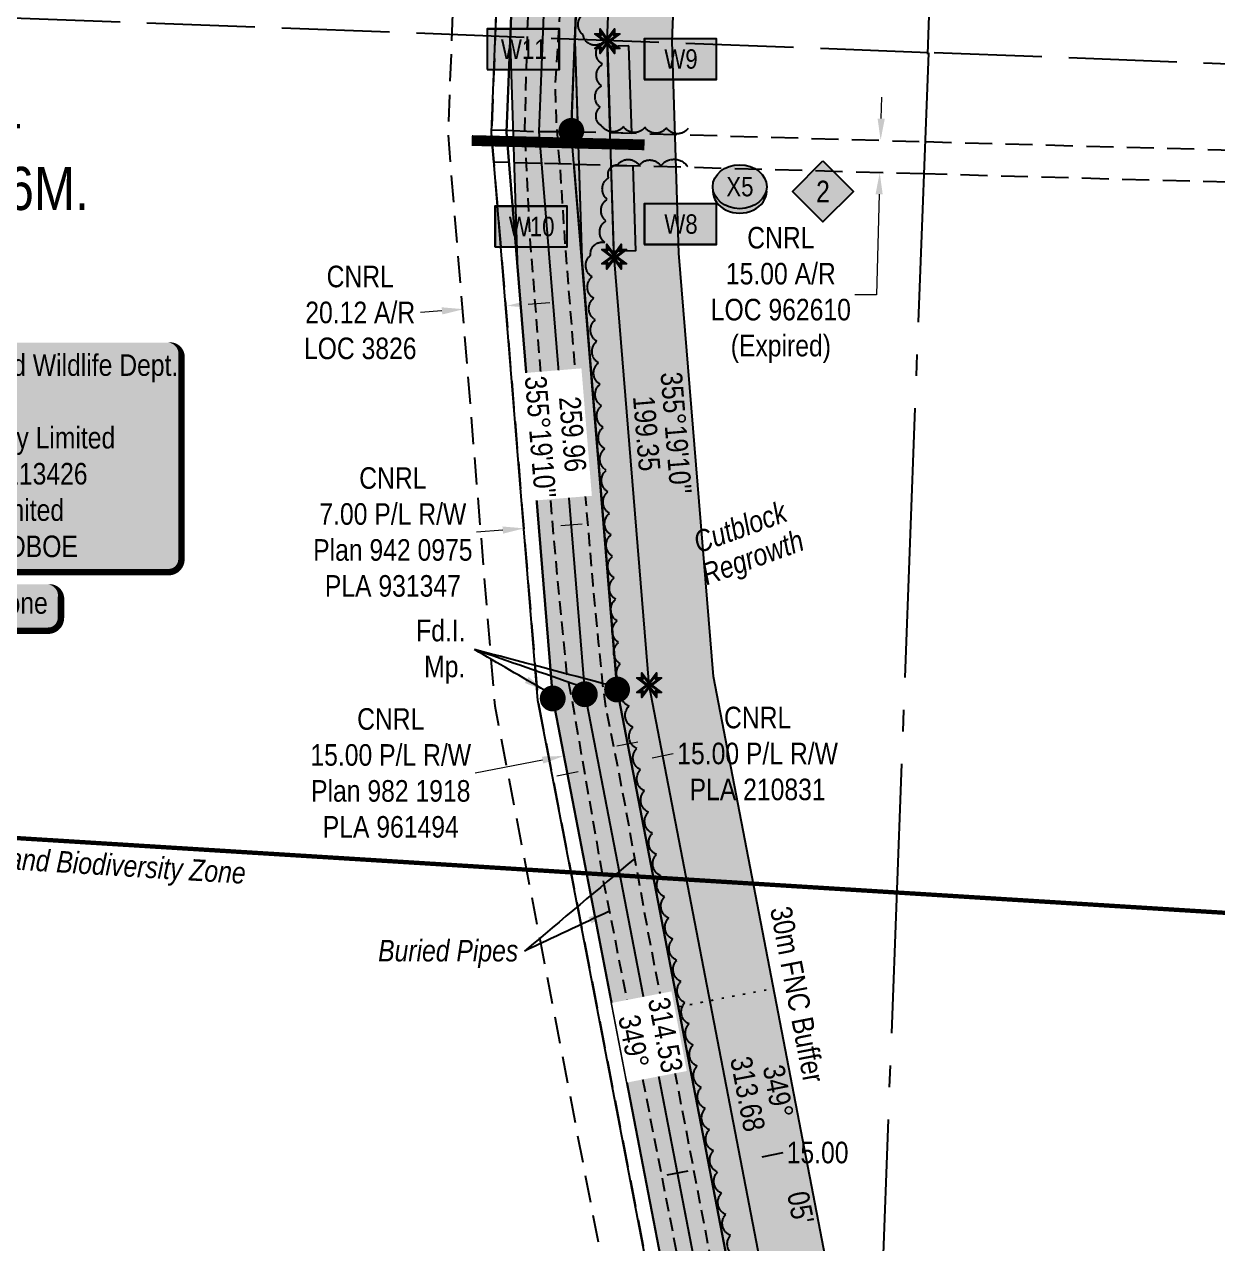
# Model space of a CAD drawing. Extents: x 334534 to 340950, y 6171582 to 6176056.
# Drawn here: x 335080 to 335633, y 6172967 to 6173532 of the extents above; entities that cross this region are included whole.
import ezdxf
from ezdxf.enums import TextEntityAlignment as Align

# ---------------------------------------------------------------- set-up
doc = ezdxf.new("R2010")
doc.units = 0
doc.header["$LTSCALE"] = 5
doc.header["$PDSIZE"] = 0.5
for name, pattern in [('0', [1, 1, 0]), ('DASHDOT2', [12.7, 6.35, -3.175, 0, -3.175]), ('foc-ACCESSROAD', [3.75, 2.5, -1.25]), ('foc-QUARTERLINE', [33, 25, -3, 2, -3]), ('foc-SEISMIC', [20.5, 15, -1, 0.5, -1, 0.5, -1, 0.5, -1]), ('foc-TOPO', [1, 0.2, -0.8]), ('foc-UNSURVEYED', [12.5, 10, -2.5]), ('UG_PIPE', [1.875, 1.25, -0.625])]:
    doc.linetypes.add(name, pattern=pattern)
doc.layers.get('Defpoints').update_dxf_attribs({"color": 9})
for name, color, linetype in [('AS-PIPE-UG', 44, 'UG_PIPE'), ('AS-PIPE-UG-T', 44, 'Continuous'), ('AS-ROADS', 254, 'Continuous'), ('AS-SEISMIC', 224, 'foc-SEISMIC'), ('AS-WILDLIFE', 131, 'DASHDOT2'), ('AS-WILDLIFE-BLOCK', 131, 'Continuous'), ('C-AR', 13, 'foc-ACCESSROAD'), ('C-RW', 13, 'Continuous'), ('C-SYMBOL', 7, 'Continuous'), ('CG-NOTES', 7, 'Continuous'), ('L-BD', 7, 'Continuous'), ('L-BD1', 253, 'Continuous'), ('L-MON', 1, 'Continuous'), ('L-SECQ', 8, 'foc-QUARTERLINE'), ('L-USEC', 7, 'foc-UNSURVEYED'), ('P-BORE', 7, 'Continuous'), ('P-BUFFER-H 30m', 51, 'Continuous'), ('P-CROSSINGS', 250, 'Continuous'), ('P-FNC BUFFER-T', 40, 'Continuous'), ('P-PROPOSED', 10, 'Continuous'), ('P-PROPOSED-H', 21, 'Continuous'), ('P-TEMP-BLOCKS', 250, 'Continuous'), ('P-TEMP-BLUE', 146, 'Continuous'), ('P-TXT', 4, 'Continuous'), ('T-BUSH', 110, '0'), ('T-BUSH-T', 110, 'Continuous'), ('T-VEGETATION CHANGE', 104, 'foc-TOPO'), ('T-VEGETATION-CHANGE', 104, 'foc-TOPO')]:
    doc.layers.add(name, color=color, linetype=linetype)
for name, color, linetype, lineweight in [('C-AR-T', 13, 'Continuous', 9), ('C-RW-T', 13, 'Continuous', 9), ('T-TEXT', 48, 'Continuous', 18)]:
    doc.layers.add(name, color=color, linetype=linetype, lineweight=lineweight)
doc.layers.add('P-TEMP-BLUE-H', color=7, linetype='Continuous', true_color=0x99e6ff)
doc.styles.add('175L', font='ARIALN.TTF', dxfattribs={"height": 20})
doc.styles.add('240', font='ARIALN.TTF', dxfattribs={"height": 30})
doc.styles.add('80', font='ARIALN.TTF', dxfattribs={"height": 10})
doc.styles.add('80CG', font='ARIALN.TTF', dxfattribs={"height": 10})
doc.styles.add('80L', font='ARIALN.TTF', dxfattribs={"height": 10})
doc.styles.add('80LS', font='ARIALNI.TTF', dxfattribs={"height": 10})
doc.styles.add('Crossing', font='ARIALN.TTF', dxfattribs={"height": 10})
doc.dimstyles.new('Compass 5 000', dxfattribs={"dimscale": 5, "dimtxt": 9, "dimasz": 2, "dimexe": 0.2, "dimexo": 0.0625, "dimgap": 0.5, "dimtad": 0, "dimtih": 1, "dimtoh": 1, "dimzin": 0, "dimdsep": 46, "dimtxsty": '80CG', "dimcen": 0.1, "dimse1": 1, "dimse2": 1, "dimclrd": 256, "dimclrt": 256, "dimaunit": 1, "dimadec": 4, "dimazin": 0, "dimtfac": 0.06, "dimtofl": 0, "dimtmove": 0, "dimatfit": 1, "dimfxl": 0.2, "dimtolj": 1, "dimtzin": 0, "dimlwd": -1, "dimarcsym": 0})

# ---------------------------------------------------------------- blocks, each defined once
blk = doc.blocks.new('*U41')
h = blk.add_hatch(color=255)
edge = h.paths.add_edge_path()
edge.add_line((-144, -54), (144, -54))
edge.add_arc((144, -48), 6, 270, 360)
edge.add_line((150, -48), (150, 46.5))
edge.add_arc((144, 46.5), 6, 0, 90)
edge.add_line((144, 52.5), (-144, 52.5))
edge.add_arc((-144, 46.5), 6, 90, 180)
edge.add_line((-150, 46.5), (-150, -48))
edge.add_arc((-144, -48), 6, 180, 270)
at = {"color": 44, "flags": 128}
blk.add_lwpolyline([(-144, -54, 3, 3, 0), (144, -54, 3, 3, 0.414214), (150, -48, 3, 3, 0), (150, 46.5, 3, 0, 0.414214), (144, 52.5, 0, 0, 0), (-144, 52.5, 0, 0, 0.414214), (-150, 46.5, 0, 0, 0), (-150, -48, 0, 3, 0.414214)], format="xyseb", close=True, dxfattribs=at)
at = {"color": 44, "style": '80'}
blk.add_attdef('ENTER_TEXT_001', (-35.99, -5), '', height=10, dxfattribs=at)
blk = doc.blocks.new('*D57')
at = {"layer": 'C-AR-T', "transparency": 16777216}
for p, q in [((335476.73, 6173488.2), (335477.01, 6173498.2)), ((335475.77, 6173453.12), (335474.5, 6173406.48)), ((335474.5, 6173406.48), (335464.5, 6173406.48))]:
    blk.add_line(p, q, dxfattribs=at)
for points in [[(335475.07, 6173488.25), (335478.4, 6173488.16), (335476.46, 6173478.21)], [(335474.11, 6173453.17), (335477.44, 6173453.08), (335476.05, 6173463.12)]]:
    blk.add_solid(points, dxfattribs=at)
at = {"layer": 'Defpoints', "color": 0, "transparency": 16777216}
for p in [(335429.49, 6173479.49), (335429.08, 6173464.41), (335476.05, 6173463.12)]:
    blk.add_point(p, dxfattribs=at)
at = {"layer": 'C-AR-T', "transparency": 16777216, "insert": (335430.21, 6173406.48), "char_height": 10, "attachment_point": 5, "style": '80CG'}
blk.add_mtext('\\A1;CNRL\\P15.00 A/R\\PLOC 962610\\P(Expired)', dxfattribs=at)
blk = doc.blocks.new('*D63')
at = {"layer": 'C-AR-T', "transparency": 16777216}
for p, q in [((335313.11, 6173402.2), (335323.08, 6173402.99)), ((335273.12, 6173399.06), (335263.15, 6173398.28))]:
    blk.add_line(p, q, dxfattribs=at)
for points in [[(335312.98, 6173403.87), (335313.24, 6173400.54), (335303.14, 6173401.42)], [(335272.99, 6173400.72), (335273.25, 6173397.4), (335283.09, 6173399.84)]]:
    blk.add_solid(points, dxfattribs=at)
at = {"layer": 'Defpoints', "color": 0, "transparency": 16777216}
for p in [(335283.09, 6173399.84), (335284.3, 6173384.4), (335304.35, 6173385.97)]:
    blk.add_point(p, dxfattribs=at)
at = {"layer": 'C-AR-T', "transparency": 16777216, "insert": (335235.22, 6173398.28), "char_height": 10, "attachment_point": 5, "style": '80CG'}
blk.add_mtext('\\A1;CNRL\\P20.12 A/R\\PLOC 3826', dxfattribs=at)
blk = doc.blocks.new('*D81')
at = {"layer": 'C-RW-T', "transparency": 16777216}
for p, q in [((335328.19, 6173299.55), (335338.16, 6173300.33)), ((335301.28, 6173297.43), (335289.1, 6173296.48))]:
    blk.add_line(p, q, dxfattribs=at)
for points in [[(335328.06, 6173301.21), (335328.32, 6173297.89), (335318.22, 6173298.76)], [(335301.15, 6173299.09), (335301.41, 6173295.77), (335311.25, 6173298.22)]]:
    blk.add_solid(points, dxfattribs=at)
at = {"layer": 'Defpoints', "color": 0, "transparency": 16777216}
for p in [(335311.25, 6173298.22), (335312.42, 6173283.26), (335319.4, 6173283.81)]:
    blk.add_point(p, dxfattribs=at)
at = {"layer": 'C-RW-T', "transparency": 16777216, "insert": (335250.33, 6173296.48), "char_height": 10, "attachment_point": 5, "style": '80CG'}
blk.add_mtext('\\A1;CNRL\\P7.00 P/L R/W\\PPlan 942 0975\\PPLA 931347', dxfattribs=at)
blk = doc.blocks.new('*D82')
at = {"layer": 'C-RW-T', "transparency": 16777216}
for p, q in [((335354.15, 6173197.39), (335363.97, 6173199.28)), ((335319.78, 6173190.78), (335288.46, 6173184.75))]:
    blk.add_line(p, q, dxfattribs=at)
for points in [[(335353.83, 6173199.03), (335354.46, 6173195.75), (335344.33, 6173195.5)], [(335319.46, 6173192.41), (335320.09, 6173189.14), (335329.6, 6173192.67)]]:
    blk.add_solid(points, dxfattribs=at)
at = {"layer": 'Defpoints', "color": 0, "transparency": 16777216}
for p in [(335329.6, 6173192.67), (335346.75, 6173182.89), (335332.03, 6173180.05)]:
    blk.add_point(p, dxfattribs=at)
at = {"layer": 'C-RW-T', "transparency": 16777216, "insert": (335249.37, 6173184.75), "char_height": 10, "attachment_point": 5, "style": '80CG'}
blk.add_mtext('\\A1;CNRL\\P15.00 P/L R/W\\PPlan 982 1918\\PPLA 961494', dxfattribs=at)
blk = doc.blocks.new('*D84')
at = {"layer": 'C-RW-T', "transparency": 16777216}
for p, q in [((335370.54, 6173191.88), (335380.36, 6173193.77)), ((335336.2, 6173185.27), (335326.38, 6173183.38))]:
    blk.add_line(p, q, dxfattribs=at)
for points in [[(335370.22, 6173193.52), (335370.85, 6173190.24), (335360.72, 6173189.99)], [(335335.88, 6173186.9), (335336.51, 6173183.63), (335346.02, 6173187.16)]]:
    blk.add_solid(points, dxfattribs=at)
at = {"layer": 'Defpoints', "color": 0, "transparency": 16777216}
for p in [(335358.7, 6173200.45), (335344, 6173197.62), (335360.72, 6173189.99)]:
    blk.add_point(p, dxfattribs=at)
at = {"layer": 'C-RW-T', "transparency": 16777216, "insert": (335419.44, 6173193.77), "char_height": 10, "attachment_point": 5, "style": '80CG'}
blk.add_mtext('\\A1;CNRL\\P15.00 P/L R/W\\PPLA 210831', dxfattribs=at)
blk = doc.blocks.new('*U46')
h = blk.add_hatch(color=255)
edge = h.paths.add_edge_path()
edge.add_line((-86.5, -11.5), (86.5, -11.5))
edge.add_arc((86.5, -5.5), 6, 270, 360)
edge.add_line((92.5, -5.5), (92.5, 4))
edge.add_arc((86.5, 4), 6, 0, 90)
edge.add_line((86.5, 10), (-86.5, 10))
edge.add_arc((-86.5, 4), 6, 90, 180)
edge.add_line((-92.5, 4), (-92.5, -5.5))
edge.add_arc((-86.5, -5.5), 6, 180, 270)
at = {"color": 131, "flags": 128}
blk.add_lwpolyline([(-86.5, -11.5, 3, 3, 0), (86.5, -11.5, 3, 3, 0.414214), (92.5, -5.5, 3, 3, 0), (92.5, 4, 3, 0, 0.414214), (86.5, 10, 0, 0, 0), (-86.5, 10, 0, 0, 0.414214), (-92.5, 4, 0, 0, 0), (-92.5, -5.5, 0, 3, 0.414214)], format="xyseb", close=True, dxfattribs=at)
at = {"color": 131, "style": '80'}
blk.add_attdef('ENTER_TEXT_001', (-35.99, -5), '', height=10, dxfattribs=at)
blk = doc.blocks.new('TEMP')
h = blk.add_hatch(color=255)
h.dxf.hatch_style = 1
h.paths.add_polyline_path([(-1.15, -0.67), (-0.67, -0.67), (-0.67, -1.15), (0, -0.25), (0.67, -1.15), (0.67, -0.67), (1.15, -0.67), (0.25, 0), (1.15, 0.67), (0.67, 0.67), (0.67, 1.15), (0, 0.25), (-0.67, 1.15), (-0.67, 0.67), (-1.15, 0.67), (-0.25, 0)])
h.paths.add_polyline_path([(0.57, 0.85), (0.57, 0.57), (0.85, 0.57), (0.08, 0), (0.85, -0.57), (0.57, -0.57), (0.57, -0.85), (0, -0.08), (-0.57, -0.85), (-0.57, -0.57), (-0.85, -0.57), (-0.08, 0), (-0.85, 0.57), (-0.57, 0.57), (-0.57, 0.85), (0, 0.08)], flags=16)
h = blk.add_hatch(color=1)
h.dxf.hatch_style = 1
h.paths.add_polyline_path([(-0.07, -0.01), (-0.08, 0), (-0.85, -0.57), (-0.57, -0.57), (-0.57, -0.85), (0.07, 0.01), (0.08, 0), (0.85, 0.57), (0.57, 0.57), (0.57, 0.85)])
at = {"color": 1}
for p, q in [((-0.08, 0), (0.08, 0)), ((0, 0.08), (0, -0.08))]:
    blk.add_line(p, q, dxfattribs=at)
at = {"color": 255, "flags": 128}
blk.add_lwpolyline([(-0.25, 0), (-1.15, 0.67), (-0.67, 0.67), (-0.67, 1.15), (0, 0.25), (0.67, 1.15), (0.67, 0.67), (1.15, 0.67), (0.25, 0), (1.15, -0.67), (0.67, -0.67), (0.67, -1.15), (0, -0.25), (-0.67, -1.15), (-0.67, -0.67), (-1.15, -0.67)], close=True, dxfattribs=at)
at = {"color": 1, "flags": 128}
blk.add_lwpolyline([(-0.08, 0), (-0.85, 0.57), (-0.57, 0.57), (-0.57, 0.85), (0, 0.08), (0.57, 0.85), (0.57, 0.57), (0.85, 0.57), (0.08, 0), (0.85, -0.57), (0.57, -0.57), (0.57, -0.85), (0, -0.08), (-0.57, -0.85), (-0.57, -0.57), (-0.85, -0.57)], close=True, dxfattribs=at)
blk = doc.blocks.new('fdia')
at = {"color": 255, "const_width": 1}
blk.add_lwpolyline([(-0.5, 0, 1), (0.5, 0, 1)], format="xyb", close=True, dxfattribs=at)
blk = doc.blocks.new('Fdiaa')
blk.add_blockref('fdia', (0, 0))
blk = doc.blocks.new('fdib')
at = {"color": 1, "const_width": 1.6}
blk.add_lwpolyline([(-0.4, 0, 1), (0.4, 0, 1)], format="xyb", close=True, dxfattribs=at)
at = {"color": 1}
blk.add_circle((0, 0), 0.8, dxfattribs=at)
blk = doc.blocks.new('Fdibb')
blk.add_blockref('fdib', (0, 0))
blk = doc.blocks.new('fdicc')
for name in ['Fdibb', 'Fdiaa']:
    blk.add_blockref(name, (0, 0))
blk = doc.blocks.new('FDI')
blk.add_blockref('fdicc', (0, 0))
blk = doc.blocks.new('*D119')
at = {"layer": 'Defpoints', "color": 0, "transparency": 16777216}
for p in [(335411.68, 6173004.96), (335412.63, 6173000.01), (335397.91, 6172997.18)]:
    blk.add_point(p, dxfattribs=at)
at = {"layer": 'P-TXT', "transparency": 16777216}
for p, q in [((335421.5, 6173006.85), (335431.32, 6173008.74)), ((335387.13, 6173000.23), (335377.31, 6172998.33))]:
    blk.add_line(p, q, dxfattribs=at)
for points in [[(335421.18, 6173008.49), (335421.81, 6173005.21), (335411.68, 6173004.96)], [(335386.82, 6173001.86), (335387.45, 6172998.59), (335396.95, 6173002.12)]]:
    blk.add_solid(points, dxfattribs=at)
at = {"layer": 'P-TXT', "transparency": 16777216, "insert": (335447.26, 6173008.74), "char_height": 10, "attachment_point": 5, "style": '80CG'}
blk.add_mtext('\\A1;15.00', dxfattribs=at)
blk = doc.blocks.new('xing2')
h = blk.add_hatch(color=50)
h.dxf.hatch_style = 1
edge = h.paths.add_edge_path()
edge.add_ellipse((0, 0), major_axis=(-12.5, 0), ratio=0.816297, start_angle=0, end_angle=360)
h = blk.add_hatch(color=250)
h.dxf.hatch_style = 1
edge = h.paths.add_edge_path()
edge.add_ellipse((0, -2.05), major_axis=(-12.5, 0), ratio=0.816297, start_angle=0, end_angle=180)
edge.add_line((12.5, -2.05), (12.5, 0))
edge.add_ellipse((0, 0), major_axis=(-12.5, 0), ratio=0.816297, start_angle=0, end_angle=180, ccw=False)
edge.add_line((-12.5, 0), (-12.5, -2.05))
at = {"color": 250}
blk.add_ellipse((0, 0), major_axis=(-12.5, 0), ratio=0.816297, dxfattribs=at)
blk.add_ellipse((0, -2.05), major_axis=(-12.5, 0), ratio=0.816297, start_param=0, end_param=3.141593, dxfattribs=at)
at = {"color": 250, "style": 'Crossing'}
blk.add_attdef('CROSSING', text='', height=9, dxfattribs=at).set_placement((0.09, 0.02), align=Align.MIDDLE_CENTER)
at = {"color": 250, "style": 'Crossing', "flags": 1}
for tag, p in [('OWNER', (0.09, -12.49)), ('DESCRIPTION', (0.09, -25.77)), ('LOCATION', (0.09, -39.3)), ('DWG_REF', (0.09, -52.84))]:
    blk.add_attdef(tag, text='', height=9, dxfattribs=at).set_placement(p, align=Align.MIDDLE_CENTER)
blk = doc.blocks.new('30M BUFFER DISP')
h = blk.add_hatch(color=70)
h.dxf.hatch_style = 1
h.paths.add_polyline_path([(0, 14.14), (14.14, 0), (0, -14.14), (-14.14, 0)])
blk.add_lwpolyline([(0, 14.14), (14.14, 0), (0, -14.14), (-14.14, 0)], close=True)
at = {"color": 235, "style": '80L'}
blk.add_attdef('DISURBANCE', text='', height=10, dxfattribs=at).set_placement((0, 0), align=Align.MIDDLE_CENTER)
blk = doc.blocks.new('Temp_Area5')
at = {"true_color": 0x99e6ff}
h = blk.add_hatch(color=141, dxfattribs=at)
h.dxf.hatch_style = 1
h.paths.add_polyline_path([(-16.83, -9.44), (16.33, -9.44), (16.33, 9.05), (-16.83, 9.05)])
at = {"color": 250}
for points in [[(-17.03, -9.64), (16.53, -9.64), (16.53, 9.25), (-17.03, 9.25)], [(-16.93, -9.54), (16.43, -9.54), (16.43, 9.15), (-16.93, 9.15)]]:
    blk.add_lwpolyline(points, close=True, dxfattribs=at)
at = {"color": 250, "style": '80L'}
blk.add_attdef('TEMPORARY', text='', height=9, dxfattribs=at).set_placement((0, -0.15), align=Align.MIDDLE_CENTER)

msp = doc.modelspace()

# ---------------------------------------------------------------- hatches: boundary and pattern name
at = {"layer": 'P-BUFFER-H 30m'}
h = msp.add_hatch(color=256, dxfattribs=at)
h.dxf.hatch_style = 1
edge = h.paths.add_edge_path()
edge.add_line((335503.76, 6172685.668), (335398.932, 6173229.6))
edge.add_line((335398.932, 6173229.6), (335382.863, 6173425.873))
edge.add_line((335382.863, 6173425.873), (335379.758, 6173523.983))
edge.add_line((335379.758, 6173523.983), (335389.794, 6173776.371))
edge.add_line((335389.794, 6173776.371), (335590.619, 6174187.503))
edge.add_line((335590.619, 6174187.503), (336054.493, 6174526.052))
edge.add_line((336054.493, 6174526.052), (336175.712, 6174522.304))
edge.add_arc((336176.639, 6174552.284), 29.994, 268.22908, 357.79457)
edge.add_line((336206.611, 6174551.129), (336208.237, 6174593.363))
edge.add_line((336208.237, 6174593.363), (336215.834, 6174593.07))
edge.add_arc((336216.988, 6174623.043), 29.994, 267.79457, 357.79457)
edge.add_line((336246.96, 6174621.888), (336247.537, 6174636.874))
edge.add_arc((336217.565, 6174638.029), 29.994, 357.79457, 447.79457)
edge.add_line((336218.719, 6174668.001), (336166.165, 6174670.025))
edge.add_arc((336165.011, 6174640.053), 29.994, 87.79457, 177.79457)
edge.add_line((336135.038, 6174641.207), (336133.399, 6174598.634))
edge.add_line((336133.399, 6174598.634), (336041.372, 6174601.479))
edge.add_arc((336040.445, 6174571.499), 29.994, 88.22908, 126.12304)
edge.add_line((336022.763, 6174595.727), (335537.405, 6174241.499))
edge.add_arc((335555.087, 6174217.271), 29.994, 126.12304, 153.96595)
edge.add_line((335528.136, 6174230.435), (335318.263, 6173800.78))
edge.add_arc((335345.214, 6173787.615), 29.994, 153.96595, 177.72289)
edge.add_line((335315.243, 6173788.807), (335304.768, 6173525.358))
edge.add_arc((335334.738, 6173524.166), 29.994, 177.72289, 181.81276)
edge.add_line((335304.759, 6173523.217), (335307.95, 6173422.375))
edge.add_arc((335337.93, 6173423.324), 29.994, 181.81276, 184.68046)
edge.add_line((335308.035, 6173420.877), (335324.396, 6173221.041))
edge.add_arc((335354.291, 6173223.489), 29.994, 184.68046, 190.90837)
edge.add_line((335324.838, 6173217.813), (335421.614, 6172715.657))
edge.add_line((335421.614, 6172715.657), (335296.6, 6172691.564))
edge.add_arc((335302.276, 6172662.111), 29.994, 100.90837, 177.74169)
edge.add_line((335272.305, 6172663.293), (335269.286, 6172586.739))
edge.add_arc((335299.257, 6172585.557), 29.994, 177.74169, 268.29599)
edge.add_line((335298.365, 6172555.576), (335313.356, 6172555.13))
edge.add_arc((335314.248, 6172585.111), 29.994, 268.29599, 357.74274)
edge.add_line((335344.219, 6172583.93), (335345.826, 6172624.685))
edge.add_line((335345.826, 6172624.685), (335479.983, 6172650.54))
edge.add_arc((335474.307, 6172679.992), 29.994, 280.90837, 370.90837)
at = {"layer": 'P-PROPOSED-H'}
h = msp.add_hatch(color=256, dxfattribs=at)
h.dxf.hatch_style = 1
h.paths.add_polyline_path([(335474.307, 6172679.992), (335369.171, 6173225.526), (335352.908, 6173424.174), (335349.745, 6173524.105), (335360.074, 6173783.867), (335566.931, 6174207.348), (336045.128, 6174556.35), (336176.639, 6174552.284), (336179.42, 6174624.489), (336216.988, 6174623.043), (336217.565, 6174638.029), (336165.011, 6174640.053), (336162.225, 6174567.734), (336040.445, 6174571.499), (335555.087, 6174217.271), (335345.214, 6173787.615), (335334.738, 6173524.166), (335337.93, 6173423.324), (335354.291, 6173223.489), (335456.743, 6172691.88), (335302.276, 6172662.111), (335299.257, 6172585.557), (335314.248, 6172585.111), (335316.791, 6172649.636)])
at = {"layer": 'P-TEMP-BLUE-H'}
h = msp.add_hatch(color=256, dxfattribs=at)
h.dxf.hatch_style = 1
h.paths.add_polyline_path([(335333.104, 6173482.268), (335334.76, 6173524.679), (335336.089, 6173482.182)])
h = msp.add_hatch(color=256, dxfattribs=at)
h.dxf.hatch_style = 1
h.paths.add_polyline_path([(335359.813, 6173522.039), (335349.82, 6173521.723), (335351.085, 6173481.75), (335361.098, 6173481.462)])
h = msp.add_hatch(color=256, dxfattribs=at)
h.dxf.hatch_style = 1
h.paths.add_polyline_path([(335334.354, 6173466.998), (335336.566, 6173466.938), (335337.93, 6173423.324)])
h = msp.add_hatch(color=256, dxfattribs=at)
h.dxf.hatch_style = 1
h.paths.add_polyline_path([(335352.832, 6173426.555), (335351.567, 6173466.527), (335361.578, 6173466.291), (335362.825, 6173426.871)])

# ---------------------------------------------------------------- linework, layer by layer
at = {"layer": 'AS-PIPE-UG', "flags": 128}
for points in [[(335276.162, 6172577.61), (335286.81, 6172577.977), (335301.375, 6172578.659), (335308.816, 6172578.964), (335314.305, 6172576.421), (335321.378, 6172572.861), (335326.713, 6172570.08), (335336.705, 6172564.288), (335342.749, 6172563.62), (335351.769, 6172563.593), (335374.014, 6172563.209), (335401.743, 6172562.742), (335420.659, 6172562.318), (335429.356, 6172562.372), (335435.43, 6172562.362), (335443.817, 6172562.661), (335457.529, 6172564.893), (335457.499, 6172564.884), (335468.432, 6172564.898), (335470.989, 6172565.043), (335472.083, 6172565.594), (335473.497, 6172566.751), (335474.012, 6172568.554), (335473.585, 6172571.179), (335472.383, 6172576.29), (335461.914, 6172626.904), (335448.029, 6172700.551), (335434.782, 6172768.103), (335415.833, 6172867.481), (335411.886, 6172888.654), (335410.27, 6172897.156), (335405.33, 6172920.233), (335374.019, 6173083.45), (335368.768, 6173110.756), (335357.746, 6173171.667), (335349.117, 6173215.63), (335347.705, 6173225.33), (335345.717, 6173245.441), (335343.155, 6173272.248), (335337.689, 6173336.919), (335330.511, 6173427.036), (335327.849, 6173466.546), (335326.92, 6173476.933), (335326.14, 6173488.15), (335325.694, 6173503.338), (335327.334, 6173528.102), (335330.798, 6173603.033), (335335.907, 6173720.961), (335337.19, 6173753.459), (335337.555, 6173765.077), (335337.787, 6173772.405), (335337.974, 6173782.351), (335339.405, 6173790.682), (335343.156, 6173798.352), (335348.674, 6173810.526), (335379.734, 6173875.415), (335408.805, 6173933.612), (335444.587, 6174005.088), (335480.026, 6174079.128), (335530.36, 6174182.054), (335548.95, 6174217.508), (335569.013, 6174238.596), (335589.004, 6174253.76), (335609.145, 6174269.346), (335651.864, 6174299.187), (335675.303, 6174315.015), (335688.32, 6174324.168), (335701.381, 6174333.844), (335739.552, 6174361.811), (335790.987, 6174399.501), (335889.729, 6174470.709), (335936.618, 6174504.968), (336000.128, 6174552), (336026.311, 6174571.389), (336038.667, 6174579.714), (336042.139, 6174579.88), (336049.149, 6174579.537), (336114.375, 6174577.641), (336160.323, 6174574.799), (336180.427, 6174572.47), (336193.114, 6174571.224), (336206.927, 6174569.992), (336223.012, 6174568.526), (336288.653, 6174562.883), (336363.774, 6174560.374), (336404.367, 6174559.025), (336417.072, 6174558.325), (336426.74, 6174557.399), (336434.391, 6174556.306), (336440.425, 6174550.824), (336440.624, 6174550.633)], [(335453.657, 6172538.991), (335455.263, 6172551.884), (335455.941, 6172561.346), (335454.382, 6172574.604), (335451.881, 6172587.113), (335445.681, 6172624.253), (335440.781, 6172669.784), (335424.424, 6172742.253), (335406.748, 6172834.378), (335375.699, 6172994.894), (335348.209, 6173133.904), (335333.124, 6173220.554), (335331.005, 6173230.778), (335324.982, 6173293.518), (335319.786, 6173358.951), (335314.069, 6173432.394), (335311.533, 6173482.928), (335312.765, 6173527.03), (335315.581, 6173618.771), (335316.975, 6173679.82), (335319.552, 6173779.888), (335319.984, 6173790.761), (335323.48, 6173801.041), (335355.765, 6173861.897), (335380.182, 6173911.034), (335403.618, 6173962.074), (335458.101, 6174073.235), (335522.029, 6174202.733), (335563.818, 6174288.976), (335586.134, 6174334.686)]]:
    msp.add_lwpolyline(points, dxfattribs=at)
at = {"layer": 'AS-ROADS', "const_width": 4.999, "flags": 128}
msp.add_lwpolyline([(335286.905, 6173478.057), (335367.016, 6173476.054)], dxfattribs=at)
at = {"layer": 'AS-SEISMIC', "flags": 128}
msp.add_lwpolyline([(335351.085, 6173481.75), (335349.82, 6173521.723)], dxfattribs=at)
at = {"layer": 'C-AR', "flags": 128}
msp.add_lwpolyline([(336338.497, 6171820.662), (336268.113, 6171823.574), (336258.183, 6171823.985), (336243.143, 6171824.628), (336237.97, 6171824.849), (336185.12, 6171827.101), (336175.129, 6171827.527), (335582.05, 6171852.851), (335564.458, 6171853.604), (335474.894, 6171857.436), (335473.528, 6171877.632), (335472.789, 6171888.567), (335470.742, 6171918.835), (335465.394, 6171997.908), (335481.208, 6172229.607), (335455.339, 6172382.123), (335432.539, 6172516.55), (335430.151, 6172530.626), (335429.86, 6172532.346), (335427.468, 6172542.706), (335297.745, 6173215.748), (335276.001, 6173481.332), (335293.181, 6173913.375), (335313.161, 6173912.581), (335296.03, 6173481.752), (335317.585, 6173218.464), (335446.262, 6172550.856), (335449.726, 6172535.489), (335450.653, 6172530.018), (335453.041, 6172515.943), (335459.049, 6172480.519), (335501.435, 6172230.618), (335485.551, 6171997.902), (335490.951, 6171918.069), (335492.998, 6171887.8), (335493.743, 6171876.779), (335553.154, 6171874.276), (335570.745, 6171873.536), (336057.306, 6171853.073), (336061.193, 6171852.909), (336175.996, 6171848.09), (336185.987, 6171847.67), (336222.089, 6171846.154), (336238.743, 6171845.47), (336242.147, 6171845.329), (336257.18, 6171844.691), (336268.886, 6171844.194), (336339.267, 6171841.205)], dxfattribs=at)
at = {"layer": 'C-AR'}
msp.add_lwpolyline([(335702.75, 6173471.917), (335884.771, 6173208.605), (335883.959, 6173183.409), (335694.738, 6173457.134), (335496.327, 6173462.565), (335333.207, 6173467.03), (335319.132, 6173467.415), (335304.156, 6173467.826), (335297.12, 6173468.018), (335296.023, 6173481.567), (335296.081, 6173483.048), (335303.077, 6173482.856), (335317.945, 6173482.179), (335331.965, 6173482.301), (335496.891, 6173477.551), (335702.75, 6173471.917)], close=True, dxfattribs=at)
at = {"layer": 'C-RW', "flags": 128}
for points in [[(336441.014, 6174561.036), (336437.276, 6174565.017), (336283.989, 6174569.841), (336219.421, 6174580.97), (336035.763, 6174586.648), (335543.243, 6174227.193), (335330.354, 6173791.363), (335318.061, 6173482.214), (335339.41, 6173221.452), (335463.891, 6172575.538), (335424.067, 6172567.863), (335343.682, 6172570.255), (335343.061, 6172555.27), (335425.278, 6172552.823), (335481.456, 6172563.65), (335354.291, 6173223.489), (335333.083, 6173482.529), (335345.214, 6173787.615), (335555.087, 6174217.271), (336040.445, 6174571.499), (336217.909, 6174566.012), (336282.473, 6174554.884), (336430.597, 6174550.222), (336440.224, 6174539.971)], [(336441.014, 6174561.036), (336437.276, 6174565.017), (336283.989, 6174569.841), (336219.421, 6174580.97), (336035.763, 6174586.648), (335543.243, 6174227.193), (335330.354, 6173791.363), (335318.061, 6173482.214), (335339.41, 6173221.452), (335463.891, 6172575.538), (335424.067, 6172567.863), (335343.68, 6172570.216), (335343.06, 6172555.234), (335425.281, 6172552.824), (335481.456, 6172563.65), (335354.291, 6173223.489), (335333.083, 6173482.529), (335345.214, 6173787.615), (335555.087, 6174217.271), (336040.445, 6174571.499), (336217.909, 6174566.012), (336282.473, 6174554.884), (336430.597, 6174550.222), (336440.224, 6174539.971)], [(334546.077, 6172178.212), (334625.472, 6172218.513), (334656.255, 6172234.138), (335174.035, 6172496.96), (335189.901, 6172505.013), (335202.325, 6172511.319), (335291.159, 6172556.791), (335446.006, 6172552.184), (335317.585, 6173218.464), (335296.03, 6173481.752), (335309.348, 6173816.698)], [(335315.494, 6173795.111), (335303.04, 6173481.899), (335324.53, 6173219.415), (335454.531, 6172544.929), (335309.154, 6172549.213), (335268.295, 6172528.086), (335201.646, 6172494.128), (335188.899, 6172487.661), (335173.171, 6172479.679), (334655.606, 6172217.014), (334624.823, 6172201.392), (334545.321, 6172161.045)]]:
    msp.add_lwpolyline(points, dxfattribs=at)
at = {"layer": 'C-RW'}
for points in [[(335591.158, 6171804.78), (335564.458, 6171853.604), (335553.154, 6171874.276), (335546.877, 6171885.757), (335530.018, 6171916.587), (335485.551, 6171997.902), (335501.435, 6172230.618), (335459.049, 6172480.519), (335453.041, 6172515.943), (335450.653, 6172530.018), (335449.726, 6172535.489), (335453.181, 6172551.971), (335324.53, 6173219.415), (335303.04, 6173481.899), (335315.494, 6173795.111)], [(335330.354, 6173791.363), (335318.061, 6173482.214), (335339.41, 6173221.452), (335467.901, 6172554.803), (335458.871, 6172522.787), (335509.48, 6172231.038), (335494.756, 6172012.551), (335547.578, 6171915.921), (335564.428, 6171885.092), (335570.745, 6171873.536), (335582.05, 6171852.851), (335608.691, 6171804.117)]]:
    msp.add_lwpolyline(points, dxfattribs=at)
at = {"layer": 'L-SECQ'}
for p, q in [((335498.312, 6173518.032), (335528.623, 6174321.959)), ((335498.591, 6173518.791), (335468.28, 6172714.711))]:
    msp.add_line(p, q, dxfattribs=at)
at = {"layer": 'L-USEC'}
for p, q in [((335498.591, 6173518.791), (334696.437, 6173549.135)), ((336300.743, 6173488.445), (335498.591, 6173518.791))]:
    msp.add_line(p, q, dxfattribs=at)
at = {"layer": 'P-BUFFER-H 30m', "flags": 128}
msp.add_lwpolyline([(335315.243, 6173788.807), (335304.768, 6173525.358, 0.0178473), (335304.759, 6173523.217), (335307.95, 6173422.375, 0.0125133), (335308.035, 6173420.877), (335324.396, 6173221.041, 0.0271811), (335324.838, 6173217.813), (335421.614, 6172715.657), (335296.6, 6172691.564, 0.3483998), (335272.305, 6172663.293), (335269.286, 6172586.739, 0.41705), (335298.365, 6172555.576), (335313.356, 6172555.13, 0.4113882), (335344.219, 6172583.93), (335345.826, 6172624.685), (335479.983, 6172650.54, 0.4142136), (335503.76, 6172685.668), (335398.932, 6173229.6), (335382.863, 6173425.873), (335379.758, 6173523.983), (335389.794, 6173776.371)], format="xyb", dxfattribs=at)
at = {"layer": 'P-TEMP-BLUE', "flags": 128}
for points in [[(335333.104, 6173482.268), (335334.738, 6173524.166), (335336.089, 6173482.182)], [(335359.813, 6173522.039), (335349.82, 6173521.723), (335351.085, 6173481.75), (335361.098, 6173481.462)], [(335334.354, 6173466.998), (335336.566, 6173466.938), (335337.93, 6173423.324)], [(335352.832, 6173426.555), (335352.832, 6173426.555), (335351.567, 6173466.527), (335361.578, 6173466.291), (335362.825, 6173426.871), (335362.825, 6173426.871)]]:
    msp.add_lwpolyline(points, close=True, dxfattribs=at)
at = {"layer": 'T-BUSH', "flags": 128}
for points in [[(335387.185, 6173483.642, -0.5205671), (335377.191, 6173483.927, -0.5205671), (335367.197, 6173484.212, -0.5205671), (335357.203, 6173484.496, -0.5205671), (335347.209, 6173484.781, -0.5205671), (335346.405, 6173493.474, -0.5205671), (335347.008, 6173503.454, -0.5205671), (335347.61, 6173513.434, -0.5205671), (335346.463, 6173522.847, -0.5205671), (335338.629, 6173526.923, -0.5205671), (335339.036, 6173536.913, -0.5205671), (335339.444, 6173546.903, -0.5205671), (335339.851, 6173556.892, -0.5205671), (335340.261, 6173566.882, -0.5205671), (335340.674, 6173576.872, -0.5205671), (335341.087, 6173586.861, -0.5205671), (335341.501, 6173596.851, -0.5205671), (335341.914, 6173606.841, -0.5205671), (335342.328, 6173616.83, -0.5205671), (335342.741, 6173626.82, -0.5205671), (335343.155, 6173636.809, -0.5205671), (335343.568, 6173646.799, -0.5205671), (335343.981, 6173656.788, -0.5205671), (335344.25, 6173666.783, -0.5205671), (335344.484, 6173676.778, -0.5205671), (335344.717, 6173686.774, -0.5205671), (335344.951, 6173696.769, -0.5205671), (335345.184, 6173706.764, -0.5205671), (335345.418, 6173716.76, -0.5205671), (335345.974, 6173726.742, -0.5205671), (335346.571, 6173736.722, -0.5205671), (335347.167, 6173746.702, -0.5205671), (335347.764, 6173756.683, -0.5205671), (335354.298, 6173763.675, -0.5205671), (335357.038, 6173773.278, -0.5205671), (335359.655, 6173782.927, -0.5205671), (335362.272, 6173792.577, -0.5205671), (335369.171, 6173795.133, -0.5205671), (335378.928, 6173792.953, -0.5205671), (335387.017, 6173795.385, -0.5205671), (335390.803, 6173804.639, -0.5205671), (335394.589, 6173813.892, -0.5205671), (335398.375, 6173823.146, -0.5205671), (335402.162, 6173832.399, -0.5205671), (335405.948, 6173841.653, -0.5205671), (335403.661, 6173849.521, -0.5205671), (335394.86, 6173854.265, -0.5205671), (335386.059, 6173859.008, -0.5205671), (335388.38, 6173867.539, -0.5205671), (335392.457, 6173876.668, -0.5205671), (335396.534, 6173885.797, -0.5205671), (335400.647, 6173894.905, -0.5205671), (335407.671, 6173900.617, -0.5205671), (335417.464, 6173901.141, -0.5205671), (335421.51, 6173910.243, -0.5205671), (335425.31, 6173919.491, -0.5205671), (335429.109, 6173928.739, -0.5205671), (335432.909, 6173937.987, -0.5205671), (335438.42, 6173944.737, -0.5205671), (335448.416, 6173944.94, -0.5205671), (335456.764, 6173945.109, -0.5205671)], [(335445.745, 6172542.237, -0.5205671), (335443.19, 6172551.903, -0.5205671), (335447.588, 6172558.858, -0.5205671), (335456.634, 6172562.403, -0.5205671), (335464.145, 6172559.85, -0.5205671), (335466.598, 6172550.174, -0.5205671), (335476.066, 6172549.475, -0.5205671), (335486.01, 6172550.518, -0.5205671), (335495.954, 6172551.553, -0.5205671), (335505.934, 6172552.16, -0.5205671), (335509.443, 6172559.424, -0.5205671), (335508.093, 6172569.331, -0.5205671), (335506.744, 6172579.237, -0.5205671), (335498.685, 6172583.123, -0.5205671), (335489.286, 6172584.887, -0.5205671), (335487.857, 6172594.782, -0.5205671), (335486.428, 6172604.678, -0.5205671), (335484.999, 6172614.573, -0.5205671), (335479.215, 6172620.837, -0.5205671), (335472.502, 6172625.617, -0.5205671), (335470.594, 6172635.432, -0.5205671), (335468.686, 6172645.246, -0.5205671), (335466.777, 6172655.06, -0.5205671), (335464.869, 6172664.875, -0.5205671), (335462.96, 6172674.689, -0.5205671), (335461.052, 6172684.503, -0.5205671), (335459.143, 6172694.317, -0.5205671), (335457.235, 6172704.132, -0.5205671), (335455.327, 6172713.946, -0.5205671), (335453.418, 6172723.76, -0.5205671), (335451.51, 6172733.575, -0.5205671), (335449.601, 6172743.389, -0.5205671), (335447.693, 6172753.203, -0.5205671), (335445.785, 6172763.018, -0.5205671), (335443.876, 6172772.832, -0.5205671), (335441.968, 6172782.646, -0.5205671), (335440.059, 6172792.461, -0.5205671), (335438.151, 6172802.275, -0.5205671), (335436.242, 6172812.089, -0.5205671), (335434.334, 6172821.903, -0.5205671), (335432.426, 6172831.718, -0.5205671), (335430.517, 6172841.532, -0.5205671), (335428.609, 6172851.346, -0.5205671), (335426.7, 6172861.161, -0.5205671), (335424.947, 6172871, -0.5205671), (335423.668, 6172880.916, -0.5205671), (335432.533, 6172883.686, -0.5205671), (335442.301, 6172885.82, -0.5205671), (335450.649, 6172889.855, -0.5205671), (335449.032, 6172899.715, -0.5205671), (335447.329, 6172909.567, -0.5205671), (335445.597, 6172919.414, -0.5205671), (335443.814, 6172929.251, -0.5205671), (335442.03, 6172939.089, -0.5205671), (335439.622, 6172948.659, -0.5205671), (335429.855, 6172948.48, -0.5205671), (335419.928, 6172947.292, -0.5205671), (335412.807, 6172951.328, -0.5205671), (335409.345, 6172960.646, -0.5205671), (335406.869, 6172970.333, -0.5205671), (335404.643, 6172980.075, -0.5205671), (335402.755, 6172989.894, -0.5205671), (335400.868, 6172999.712, -0.5205671), (335398.98, 6173009.531, -0.5205671), (335397.093, 6173019.349, -0.5205671), (335395.205, 6173029.167, -0.5205671), (335393.318, 6173038.986, -0.5205671), (335391.43, 6173048.804, -0.5205671), (335389.543, 6173058.622, -0.5205671), (335387.655, 6173068.441, -0.5205671), (335385.768, 6173078.259, -0.5205671), (335383.88, 6173088.077, -0.5205671), (335381.993, 6173097.896, -0.5205671), (335380.105, 6173107.714, -0.5205671), (335378.218, 6173117.532, -0.5205671), (335376.33, 6173127.351, -0.5205671), (335374.443, 6173137.169, -0.5205671), (335372.555, 6173146.987, -0.5205671), (335370.668, 6173156.806, -0.5205671), (335368.8, 6173166.628, -0.5205671), (335367.006, 6173176.464, -0.5205671), (335365.213, 6173186.3, -0.5205671), (335363.419, 6173196.136, -0.5205671), (335361.626, 6173205.972, -0.5205671), (335359.832, 6173215.808, -0.5205671), (335357.625, 6173225.556, -0.5205671), (335355.774, 6173235.38, -0.5205671), (335354.986, 6173245.339, -0.5205671), (335354.346, 6173255.317, -0.5205671), (335353.679, 6173265.292, -0.5205671), (335352.95, 6173275.264, -0.5205671), (335352.221, 6173285.236, -0.5205671), (335351.492, 6173295.207, -0.5205671), (335350.763, 6173305.179, -0.5205671), (335350.034, 6173315.15, -0.5205671), (335349.305, 6173325.122, -0.5205671), (335348.576, 6173335.093, -0.5205671), (335347.847, 6173345.065, -0.5205671), (335347.118, 6173355.036, -0.5205671), (335346.39, 6173365.008, -0.5205671), (335345.662, 6173374.979, -0.5205671), (335344.933, 6173384.951, -0.5205671), (335344.205, 6173394.922, -0.5205671), (335343.476, 6173404.894, -0.5205671), (335342.748, 6173414.866, -0.5205671), (335342.02, 6173424.837, -0.5205671), (335348.552, 6173430.829, -0.5205671), (335349.156, 6173440.809, -0.5205671), (335349.76, 6173450.788, -0.5205671), (335350.364, 6173460.768, -0.5205671), (335354.558, 6173466.831, -0.5205671), (335364.552, 6173466.562, -0.5205671), (335374.547, 6173466.294, -0.5205671), (335386.965, 6173465.96, -0.5205671)]]:
    msp.add_lwpolyline(points, format="xyb", dxfattribs=at)
at = {"layer": 'T-VEGETATION CHANGE', "flags": 128}
msp.add_lwpolyline([(335423.433, 6173084.119), (335382.614, 6173076.265)], dxfattribs=at)
at = {"layer": 'T-VEGETATION-CHANGE', "flags": 128}
msp.add_lwpolyline([(335367.938, 6173073.441), (335367.892, 6173073.432)], dxfattribs=at)

# ---------------------------------------------------------------- block references
at = {"layer": 'AS-WILDLIFE-BLOCK'}
ref = msp.add_blockref('*U46', (335003.969, 6173262.25), dxfattribs=at)
ref.add_attrib('ENTER_TEXT_001', 'Key Wildlife and Biodiversity Zone', (334917.195, 6173258.635), dxfattribs={"layer": '0', "color": 131, "height": 10, "style": '80'})
at = {"layer": 'CG-NOTES'}
ref = msp.add_blockref('*U41', (335002.359, 6173331.904), dxfattribs=dict(at, xscale=0.99981338, yscale=0.99981338, zscale=0.99981338))
ref.add_attrib('ENTER_TEXT_001', 'CLR870317 Grande Prairie Office - Fish and Wildlife Dept.', (334854.242, 6173368.936), dxfattribs={"layer": '0', "color": 44, "height": 9.99813, "style": '80'})
ref.add_attrib('ENTER_TEXT_002', 'DTLG910005 Norbord Inc.', (334934.933, 6173352.095), dxfattribs={"layer": '0', "color": 44, "height": 9.99813, "style": '80'})
ref.add_attrib('ENTER_TEXT_003', 'FMA6900016 Weyerhaeuser Company Limited', (334882.927, 6173335.254), dxfattribs={"layer": '0', "color": 44, "height": 9.99813, "style": '80'})
ref.add_attrib('ENTER_TEXT_004', 'RTF2113389, RTF2113390, RTF2113426', (334895.547, 6173318.55), dxfattribs={"layer": '0', "color": 44, "height": 9.99813, "style": '80'})
ref.add_attrib('ENTER_TEXT_005', ' Canadian Natural Resources Limited', (334907.602, 6173301.709), dxfattribs={"layer": '0', "color": 44, "height": 9.99813, "style": '80'})
ref.add_attrib('ENTER_TEXT_006', 'TPA 1416 DARRELL WADE SANDBOE', (334900.693, 6173284.868), dxfattribs={"layer": '0', "color": 44, "height": 9.99813, "style": '80'})
at = {"layer": 'L-MON'}
for name, p, xscale, yscale, zscale in [('TEMP', (335349.745, 6173524.105), 4.9990669, 4.9990669, 4.9990669), ('FDI', (335333.083, 6173482.529), 4.9990669, 4.9990669, 4.9990669), ('TEMP', (335352.908, 6173424.174), 4.9990669, 4.9990669, 4.9990669), ('FDI', (335339.337, 6173221.309), 4.999067050000055, 4.999067050000055, 4.999067050000055), ('FDI', (335354.291, 6173223.489), 4.9990669, 4.9990669, 4.9990669), ('TEMP', (335369.171, 6173225.526), 4.9990669, 4.9990669, 4.9990669), ('FDI', (335324.461, 6173219.351), 4.999067050000055, 4.999067050000055, 4.999067050000055)]:
    msp.add_blockref(name, p, dxfattribs=dict(at, xscale=xscale, yscale=yscale, zscale=zscale))
at = {"layer": 'P-BORE'}
msp.add_blockref('30M BUFFER DISP', (335449.753, 6173454.423), dxfattribs=at).add_auto_attribs({'DISURBANCE': '2'})
at = {"layer": 'P-CROSSINGS', "xscale": 0.9998043099999991, "yscale": 0.9998043099999991, "zscale": 0.9998043099999991}
msp.add_blockref('xing2', (335411.151, 6173456.656), dxfattribs=at).add_auto_attribs({'CROSSING': 'X5'})
at = {"layer": 'P-TEMP-BLOCKS', "xscale": 0.99981338, "yscale": 0.99981338, "zscale": 0.99981338}
for p, values in [((335311.033, 6173520.566), {'TEMPORARY': 'W11'}), ((335383.924, 6173516.023), {'TEMPORARY': 'W9'}), ((335314.694, 6173438.338), {'TEMPORARY': 'W10'}), ((335383.922, 6173439.483), {'TEMPORARY': 'W8'})]:
    msp.add_blockref('Temp_Area5', p, dxfattribs=at).add_auto_attribs(values)

# ---------------------------------------------------------------- texts
at = {"layer": 'AS-WILDLIFE', "insert": (335095.592, 6173142.206), "char_height": 10, "attachment_point": 5, "rotation": 356.46026, "style": '240'}
msp.add_mtext_dynamic_manual_height_columns('{\\fArial Narrow|b0|i1|c0|p34;Key Wildlife and Biodiversity Zone}', width=266.27006, gutter_width=45.008, heights=[0], dxfattribs=at)
at = {"layer": 'C-SYMBOL', "color": 3, "insert": (335000.524, 6173499.175), "char_height": 19.99609, "width": 215.94218, "attachment_point": 2, "style": '175L'}
msp.add_mtext('Theor. N.W.1/4 \\PSec. 15-77-11-W.6M.', dxfattribs=at)
at = {"layer": 'L-BD1', "style": '80L'}
for s, height, rotation, p in [("355°19'10''", 9.99813, 274.6805, (335381.68, 6173342.445)), ('199.35', 9.9981, 274.6805, (335368.051, 6173342.245)), ('313.68', 9.9981, 280.9084, (335414.873, 6173035.964)), ("349°           05'", 9.99813, 280.9084, (335433.749, 6173012.613))]:
    msp.add_text(s, height=height, rotation=rotation, dxfattribs=at).set_placement(p, align=Align.MIDDLE)
at = {"layer": 'P-FNC BUFFER-T', "insert": (335434.918, 6173123.926), "char_height": 9.99618, "attachment_point": 1, "rotation": 280.90837, "style": '80L'}
msp.add_mtext_dynamic_manual_height_columns('\\pi0.28615;30m FNC Buffer', width=82.99644, gutter_width=49.99, heights=[0], dxfattribs=at)
at = {"layer": 'T-BUSH-T', "insert": (335392.375, 6173281.143), "char_height": 9.998, "attachment_point": 1, "rotation": 20, "style": '80LS'}
msp.add_mtext_dynamic_manual_height_columns('Regrowth', width=48.8308, gutter_width=50, heights=[0], dxfattribs=at)
at = {"layer": 'T-TEXT', "insert": (335388.642, 6173295.944), "char_height": 9.998, "attachment_point": 1, "rotation": 20, "style": '80LS'}
msp.add_mtext_dynamic_manual_height_columns('Cutblock', width=48.8308, gutter_width=50, heights=[0], dxfattribs=at)

# ---------------------------------------------------------------- dimensions: what is measured, and where the dimension line sits
at = {"layer": 'C-AR-T'}
dim = msp.add_linear_dim(base=(335476.047, 6173463.12), p1=(335429.495, 6173479.492), p2=(335429.082, 6173464.406), angle=268.43211, text='CNRL\\P15.00 A/R\\PLOC 962610\\P(Expired)', dimstyle='Compass 5 000', dxfattribs=at)
dim.commit()
dim.dimension.update_dxf_attribs({"geometry": '*D57', "text_midpoint": (335430.206, 6173406.484), "dimtype": 161})
at = {"layer": 'C-RW-T'}
dim = msp.add_linear_dim(base=(335360.716, 6173189.989), p1=(335344.004, 6173197.615), p2=(335358.703, 6173200.446), angle=10.89918, text='CNRL\\P15.00 P/L R/W\\PPLA 210831', dimstyle='Compass 5 000', dxfattribs=at)
dim.commit()
dim.dimension.update_dxf_attribs({"geometry": '*D84', "text_midpoint": (335419.441, 6173193.771), "dimtype": 161})
at = {"layer": 'P-TXT'}
dim = msp.add_aligned_dim(p1=(335397.906, 6172997.177), p2=(335412.632, 6173000.015), distance=5.034, text='15.00', dimstyle='Compass 5 000', dxfattribs=at)
dim.commit()
dim.dimension.update_dxf_attribs({"geometry": '*D119', "text_midpoint": (335447.256, 6173008.742)})

# ---------------------------------------------------------------- leaders
at = {"layer": 'L-MON', "path_type": 1}
for points in [[(335336.294, 6173225.302), (335288.123, 6173242.049)], [(335321.045, 6173222.894), (335288.123, 6173242.049)], [(335351.566, 6173225.29), (335288.123, 6173242.049)]]:
    msp.add_leader(points, dimstyle='Compass 5 000', override={"dimgap": 0.5, "dimtad": 0}, dxfattribs=at)

# ---------------------------------------------------------------- next in the draw order: texts
at = {"layer": 'AS-PIPE-UG-T', "insert": (335243.517, 6173107.411), "char_height": 9.99804, "attachment_point": 1, "style": '80LS', "bg_fill": 3, "box_fill_scale": 1.2, "bg_fill_color": 256, "bg_fill_transparency": 0}
msp.add_mtext_dynamic_manual_height_columns('Buried Pipes', width=65.02438, gutter_width=50, heights=[0], dxfattribs=at)

# ---------------------------------------------------------------- next in the draw order: linework, layer by layer
at = {"layer": 'AS-WILDLIFE', "const_width": 2, "flags": 128}
msp.add_lwpolyline([(336382.845, 6173010.445), (335805.063, 6173109.5), (334948.282, 6173162.5), (334587.13, 6173110.943)], dxfattribs=at)
at = {"layer": 'P-PROPOSED', "flags": 128}
msp.add_lwpolyline([(335474.307, 6172679.992), (335369.171, 6173225.526), (335352.908, 6173424.174), (335349.745, 6173524.105), (335360.074, 6173783.867), (335566.931, 6174207.348), (336045.128, 6174556.35), (336176.639, 6174552.284), (336179.42, 6174624.489), (336216.988, 6174623.043), (336217.565, 6174638.029), (336165.011, 6174640.053), (336162.225, 6174567.734), (336040.445, 6174571.499), (335555.087, 6174217.271), (335345.214, 6173787.615), (335334.738, 6173524.166), (335337.93, 6173423.324), (335354.291, 6173223.489), (335456.743, 6172691.88), (335302.276, 6172662.111), (335299.257, 6172585.557), (335314.248, 6172585.111), (335316.791, 6172649.636)], close=True, dxfattribs=at)

# ---------------------------------------------------------------- next in the draw order: dimensions: what is measured, and where the dimension line sits
at = {"layer": 'C-RW-T'}
dim = msp.add_linear_dim(base=(335329.597, 6173192.665), p1=(335346.755, 6173182.887), p2=(335332.025, 6173180.052), angle=190.89494, text='CNRL\\P15.00 P/L R/W\\PPlan 982 1918\\PPLA 961494', dimstyle='Compass 5 000', dxfattribs=at)
dim.commit()
dim.dimension.update_dxf_attribs({"geometry": '*D82', "text_midpoint": (335249.37, 6173184.746), "dimtype": 161})

# ---------------------------------------------------------------- next in the draw order: leaders
at = {"layer": 'AS-PIPE-UG-T', "path_type": 1}
msp.add_leader([(335362.536, 6173145.194), (335311.43, 6173102.216)], dimstyle='Compass 5 000', override={"dimgap": 0.5, "dimtad": 0}, dxfattribs=at)
msp.add_leader([(335350.818, 6173120.712), (335311.43, 6173102.216)], dimstyle='Compass 5 000', dxfattribs=at)

# ---------------------------------------------------------------- next in the draw order: texts
at = {"layer": 'L-BD', "char_height": 9.99804, "attachment_point": 1, "style": '80L', "bg_fill": 3, "box_fill_scale": 1.15, "bg_fill_color": 256, "bg_fill_true_color": 256, "bg_fill_transparency": 0}
for s, insert, width, rotation, line_spacing_factor in [("\\pi11.06421;259.96\\P\\pi0.27846;355°19'10'' ", (335336.394, 6173370.787), 56.29635, 274.68146, 0.9), ('\\pi0.27846;314.53 \\P\\pi5.63894;349°', (335378.318, 6173081.751), 34.58846, 280.8992, 0.902456)]:
    msp.add_mtext(s, dxfattribs=dict(at, insert=insert, width=width, rotation=rotation, line_spacing_factor=line_spacing_factor))

# ---------------------------------------------------------------- next in the draw order: dimensions: what is measured, and where the dimension line sits
at = {"layer": 'C-AR-T'}
dim = msp.add_linear_dim(base=(335283.089, 6173399.845), p1=(335304.351, 6173385.972), p2=(335284.303, 6173384.396), angle=184.49412, text='CNRL\\P20.12 A/R\\PLOC 3826', dimstyle='Compass 5 000', dxfattribs=at)
dim.commit()
dim.dimension.update_dxf_attribs({"geometry": '*D63', "text_midpoint": (335235.22, 6173398.278), "dimtype": 161})
at = {"layer": 'C-RW-T'}
dim = msp.add_linear_dim(base=(335311.249, 6173298.217), p1=(335319.396, 6173283.81), p2=(335312.424, 6173283.262), angle=184.49406, text='CNRL\\P7.00 P/L R/W\\PPlan 942 0975\\PPLA 931347', dimstyle='Compass 5 000', dxfattribs=at)
dim.commit()
dim.dimension.update_dxf_attribs({"geometry": '*D81', "text_midpoint": (335250.333, 6173296.476), "dimtype": 161})

# ---------------------------------------------------------------- next in the draw order: texts
at = {"layer": 'L-MON', "insert": (335262.316, 6173255.85), "char_height": 9.99804, "attachment_point": 1, "style": '80L', "bg_fill": 3, "box_fill_scale": 1, "bg_fill_color": 256, "bg_fill_transparency": 0}
msp.add_mtext_dynamic_manual_height_columns('\\pi-1.1942;Fd.I.\\P\\pi2.52267;Mp.', width=19.78395, gutter_width=50, heights=[0], dxfattribs=at)

doc.saveas('drawing.dxf')
